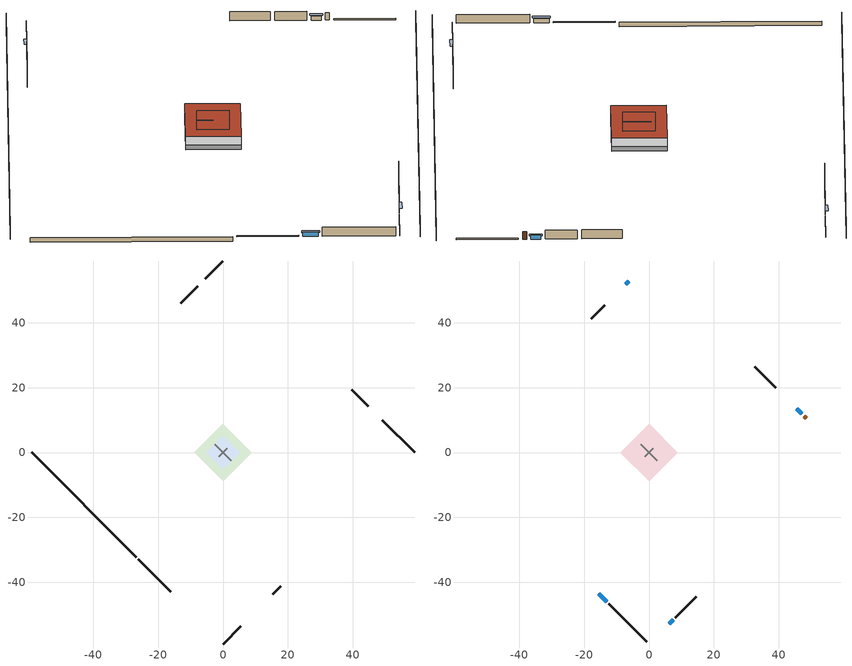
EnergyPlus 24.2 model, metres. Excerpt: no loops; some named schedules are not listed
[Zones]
crawlspace - vented
 floor foundation (Slab2 construction): -8.88,0 0,8.88 8.88,0 0,-8.88 z-0.91
 wall outside (RimJoist1 construction): -26.07,-32.99 -16.14,-42.92 z0.3:0.61
 wall outside (RimJoist2 construction): 0,59.06 -5.52,53.54 z0.3:0.61
 wall outside (RimJoist3 construction): 59.06,0 49.12,9.94 z0.3:0.61
 wall outside (RimJoist4 construction): 0,-59.06 5.52,-53.54 z0.3:0.61
 wall foundation (FoundationWall1 construction): -59.06,0 -26.73,-32.33 z-0.91:0.3
garage
 floor foundation (Slab1 construction): -5.17,0 0,5.17 5.17,0 0,-5.17 z0
 wall outside (Wall1 construction): -7.86,51.2 -13.03,46.02 z0.3:2.74
 wall outside (Wall2 construction): 44.87,14.19 39.7,19.36 z0.3:2.74
 wall outside (Wall9 construction): 15.29,-43.77 17.88,-41.18 z0.3:2.74
 wall to conditioned space (Wall5 construction Reversed): -2.59,2.59 2.59,-2.59 z0.3:2.74
 wall to conditioned space (Wall6 construction Reversed): -1.29,-1.29 1.29,1.29 z0.3:2.74
 roof outside (Roof1 construction): 0,5.17 -5.17,0 0,-5.17 5.17,0 z2.74
conditioned space
 floor to crawlspace - vented (Floor1 construction): -8.88,0 0,8.88 8.88,0 0,-8.88 z0.3
 wall outside (AdiabaticWallConstruction 1): 48.47,10.59 47.82,11.24 z0.3:2.34
 wall outside (AdiabaticWallConstruction): -15.48,-43.58 -13.04,-46.02 z0.3:1.46; -6.17,52.88 -7.21,51.85 z0.3:1.28; 47.16,11.9 45.53,13.53 z0.3:1.34; 6.17,-52.88 7.46,-51.6 z0.3:1.52
 wall outside (Wall3 construction): -12.38,-46.67 -0.66,-58.4 z0.3:2.74
 wall outside (Wall4 construction): -13.69,45.37 -17.85,41.21 z0.3:2.74
 wall outside (Wall7 construction): 39.04,20.02 32.56,26.5 z0.3:2.74
 wall outside (Wall8 construction): 8.12,-50.94 14.63,-44.43 z0.3:2.74
 window (WindowConstruction): -15.48,-43.58 -13.04,-46.02 z0.3:1.46
 window (WindowConstruction 1): -6.17,52.88 -7.2,51.85 z0.3:1.28
 window (WindowConstruction 2): 47.16,11.9 45.53,13.53 z0.3:1.34
 window (WindowConstruction 3): 6.17,-52.88 7.46,-51.6 z0.3:1.52
 door (Door): 48.47,10.59 47.82,11.24 z0.3:2.34
 roof outside (Roof2 construction): 0,8.88 -8.88,0 0,-8.88 8.88,0 z2.74
shading: 3.23,-62.29 62.29,-3.23 / -3.23,62.29 -62.29,3.23 z0:2.74; -12.83,-46.23 -15.7,-43.36 -16.13,-43.79 -13.26,-46.66 z1.77; -7.42,51.64 -5.96,53.1 -6.39,53.53 -7.85,52.07 z1.58; 45.31,13.75 47.38,11.68 47.81,12.11 45.74,14.18 z1.65; 7.68,-51.38 5.96,-53.1 6.39,-53.53 8.11,-51.81 z1.83
[Building]
Building 1: Terrain=Suburbs
[Site:Location]
Portland Intl Arpt_OR: Latitude {deg}=45.59; Longitude {deg}=-122.6; Time Zone {hr}=-8; Elevation {m}=33; Keep Site Location Information=Yes
[Site:GroundTemperature:Shallow]
10.2558, 8.96328, 8.85977, 9.47314, 11.9355, 14.3863, 16.5111, 17.8571, 17.9714, 16.8767, 14.8061, 12.4304
[Site:WaterMainsTemperature]
Calculation Method=Schedule; Temperature Schedule=mains temperature schedule
[Material] Roughness=Rough; Thermal Absorptance=0.9
Name | Thickness {m} | Conductivity {W/m-K} | Density {kg/m3} | Specific Heat {J/kg-K} | Solar Absorptance | Visible Absorptance
asphalt or fiberglass shingles | 0.00635 | 0.162714 | 1121.4 | 1465.45 | 0.85 | 0.85
composite shingle siding | 0.00635 | 0.162714 | 1121.4 | 1465.45 | 0.7 | 0.7
concrete 4.0 in. | 0.1016 | 1.803125 | 2242.8 | 837.4 | 0.7 | 0.7
concrete 8.0 in. | 0.2032 | 1.803125 | 2242.8 | 837.4 | 0.7 | 0.7
door material | 0.04445 | 0.0612267 | 512.64 | 1214.23 | 0.7 | 0.7
floor covering | 0.0127 | 0.0433444 | 54.468 | 1339.84 | 0.6 | 0.6
floor rigid ins; wall rigid ins; wall rigid ins 1; wall rigid ins 2 | 0.051816 | 0.029427 | 32.04 | 1214.23 | 0.7 | 0.7
floor stud and cavity | 0.1397 | 0.0972396 | 92.3553 | 1139.71 | 0.7 | 0.7
furniture material conditioned space 1; furniture material garage 1 | 0.1524 | 0.115458 | 640.8 | 1214.23 | 0.6 | 0.6
gypsum board | 0.0127 | 0.160291 | 801 | 837.4 | 0.6 | 0.6
osb sheathing 0.5 in. | 0.0127 | 0.115458 | 512.64 | 1214.23 | 0.6 | 0.6
osb sheathing 0.5 in. 1 | 0.0127 | 0.115458 | 512.64 | 1214.23 | 0.7 | 0.7
osb sheathing 0.75 in. | 0.01905 | 0.115458 | 512.64 | 1214.23 | 0.7 | 0.7
rim joist stud and cavity | 0.0508 | 0.144151 | 50.32683 | 1063.81 | 0.6 | 0.6
roof rigid ins | 0.00254769 | 0.029427 | 32.04 | 1214.23 | 0.7 | 0.7
roof rigid ins 1 | 0.103632 | 0.029427 | 32.04 | 1214.23 | 0.7 | 0.7
roof stud and cavity | 0.2032 | 0.161866 | 78.34581 | 1123.46 | 0.7 | 0.7
soil 0.5 in. | 0.0127 | 1.3848 | 1842.3 | 418.7 | 0.7 | 0.7
wall rigid ins 3 | 0.512978 | 0.029427 | 32.04 | 1214.23 | 0.7 | 0.7
wall stud and cavity | 0.1397 | 0.348479 | 139.0536 | 1170.24 | 0.6 | 0.6
wall stud and cavity 1 | 0.1397 | 0.207325 | 139.0536 | 1170.24 | 0.7 | 0.7
wall stud and cavity 2 | 0.1397 | 0.222524 | 139.0536 | 1170.24 | 0.7 | 0.7
wall stud and cavity 3 | 0.0889 | 0.380278 | 52.3479 | 1209.89 | 0.7 | 0.7
wall stud and cavity 4 | 0.0889 | 0.391764 | 83.0341 | 1211.67 | 0.7 | 0.7
wood siding; wood siding 1 | 0.0254 | 0.102417 | 544.68 | 1172.36 | 0.7 | 0.7
[WindowMaterial:SimpleGlazingSystem]
WindowMaterial: U-Factor {W/m2-K}=2.78222; Solar Heat Gain Coefficient=0.56
[Construction]
AdiabaticWallConstruction: wood siding, wall rigid ins 3, wall stud and cavity 3, gypsum board
AdiabaticWallConstruction 1: wood siding 1, wall rigid ins 3, wall stud and cavity 3, gypsum board
Door: door material
Floor1 construction: floor stud and cavity, floor rigid ins, osb sheathing 0.75 in., floor covering
FoundationWall1 construction: concrete 8.0 in.
furniture construction conditioned space 1: furniture material conditioned space 1
furniture construction garage 1: furniture material garage 1
PartitionWallConstruction: gypsum board, wall stud and cavity 4, gypsum board
RimJoist1 construction; RimJoist2 construction; RimJoist3 construction; RimJoist4 construction: composite shingle siding, rim joist stud and cavity
Roof1 construction: asphalt or fiberglass shingles, roof rigid ins, osb sheathing 0.5 in.
Roof2 construction: asphalt or fiberglass shingles, roof rigid ins 1, osb sheathing 0.75 in., roof stud and cavity, gypsum board
Slab1 construction: concrete 4.0 in.
Slab2 construction: soil 0.5 in.
Wall1 construction; Wall2 construction; Wall9 construction: composite shingle siding, osb sheathing 0.5 in. 1, wall stud and cavity
Wall3 construction; Wall4 construction: composite shingle siding, wall rigid ins, osb sheathing 0.5 in. 1, wall stud and cavity 1, gypsum board
Wall5 construction Reversed: gypsum board, wall stud and cavity 2, osb sheathing 0.5 in. 1, wall rigid ins 1
Wall6 construction Reversed: gypsum board, wall stud and cavity 2, osb sheathing 0.5 in. 1, wall rigid ins 2
Wall7 construction; Wall8 construction: composite shingle siding, wall rigid ins 1, osb sheathing 0.5 in. 1, wall stud and cavity 1, gypsum board
WindowConstruction; WindowConstruction 1; WindowConstruction 2; WindowConstruction 3: WindowMaterial
[Zone] Multiplier=1; Part of Total Floor Area=Yes
Name | Volume {m3}
conditioned space | 384.656
crawlspace - vented | 192.328
garage | 130.484
[Space]
Name | Zone | Volume {m3}
conditioned space 1 | conditioned space | 384.656
crawlspace - vented 1 | crawlspace - vented | 192.328
garage 1 | garage | 130.484
[SurfaceProperty:IncidentSolarMultiplier] Incident Solar Multiplier=1; Incident Solar Multiplier Schedule=trans schedule winter=0.85 summer=0.7
Window1; Window2; Window3; Window4
[InternalMass]
Name | Construction | Zone or ZoneList | Space or SpaceList | Surface Area {m2}
furniture mass conditioned space 1 | furniture construction conditioned space 1 | conditioned space | conditioned space 1 | 63.09974
partition wall mass | PartitionWallConstruction | conditioned space | conditioned space 1 | 157.749
furniture mass garage 1 | furniture construction garage 1 | garage | garage 1 | 5.35122
[Lights] Design Level Calculation Method=LightingLevel; Return Air Fraction=0; Fraction Radiant=0.6; Fraction Visible=0.2; Fraction Replaceable=1
Name | Zone or ZoneList or Space or SpaceList | Schedule | Lighting Level {W}
interior lighting | conditioned space 1 | lighting_interior | 282.2
garage lighting | garage 1 | lighting_garage | 9.89333
[People]
occupants: Zone or ZoneList or Space or SpaceList=conditioned space 1; Number of People Schedule=occupants; Number of People Calculation Method=People; Number of People=2; Fraction Radiant=0.314171; Sensible Heat Fraction=0.56303; Activity Level Schedule=occupants activity schedule; Carbon Dioxide Generation Rate {m3/s-W}=0; Enable ASHRAE 55 Comfort Warnings=No; Mean Radiant Temperature Calculation Type=EnclosureAveraged
[ElectricEquipment] Design Level Calculation Method=EquipmentLevel
Name | Zone or ZoneList or Space or SpaceList | Schedule | Design Level {W} | Fraction Latent | Fraction Radiant | Fraction Lost
ceiling fan | conditioned space 1 | ceiling_fan | 17.8435 | 0 | 0.558 | 0
clothes dryer | conditioned space 1 | clothes_dryer | 4386.53 | 0.015 | 0.081 | 0.85
clothes washer | conditioned space 1 | clothes_washer | 428.537 | 0.03 | 0.162 | 0.7
cooking range | conditioned space 1 | cooking_range | 1485.94 | 0.08 | 0.432 | 0.2
dishwasher | conditioned space 1 | dishwasher | 805.234 | 0.3 | 0.18 | 0.4
fridge | conditioned space 1 | fridge schedule | 54.7945 | 0 | 0.6 | 0
mech vent bath fan 0 | conditioned space 1 | mech vent bath fan 0 schedule | 30 | 0 | 0 | 1
mech vent house fan | conditioned space 1 | mech vent house fan schedule | 0 | 0 | 0 | 1
mech vent house fan cfis | conditioned space 1 | mech vent house fan cfis schedule | 0 | 0 | 0 | 0
mech vent range fan 0 | conditioned space 1 | mech vent range fan 0 schedule | 30 | 0 | 0 | 1
misc plug loads | conditioned space 1 | plug_loads_other | 325.744 | 0.021 | 0.558 | 0.049
misc tv | conditioned space 1 | plug_loads_tv | 536.934 | 0 | 0.6 | 0
whole house fan | conditioned space 1 | Always On Discrete | 0 | 0 | 0 | 1
freezer | garage 1 | freezer schedule | 194.914 | 0 | 0.6 | 0
fridge 1 | garage 1 | fridge schedule 1 | 239.242 | 0 | 0.6 | 0
[OtherEquipment] Design Level Calculation Method=EquipmentLevel
Name | Fuel Type | Zone or ZoneList or Space or SpaceList | Schedule | Design Level {W} | Fraction Latent | Fraction Radiant | Fraction Lost
clothes dryer 1 | Electricity | conditioned space 1 | clothes_dryer | 0 | 0.015 | 0.081 | 0.85
cooking range 1 | Electricity | conditioned space 1 | cooking_range | 0 | 0.08 | 0.432 | 0.2
general water use latent | None | conditioned space 1 | general water use schedule | 44.1266 | 1 | 0 | 0
general water use sensible | None | conditioned space 1 | general water use schedule | -43.4886 | 0 | 0.6 | 0
mech vent house fan latent load | None | conditioned space 1 | Always On Discrete | 0 | 1 | 0 | 0
mech vent house fan sensible load | None | conditioned space 1 | Always On Discrete | 0 | 0 | 0 | 0
misc fireplace | NaturalGas | conditioned space 1 | misc fireplace schedule | 370.654 | 0.1 | 0.3 | 0.4
water heater energy adjustment1 | Electricity | garage 1 | Always On Discrete | 0.01 | 0 | 0 | 1
water heater lat | None | garage 1 | Always On Discrete | 0 | 1 | 0 | 0
water heater sens | None | garage 1 | Always On Discrete | 0 | 0 | 0 | 0
[ZoneInfiltration:DesignFlowRate] Schedule=Always On Discrete
Name | Zone or ZoneList or Space or SpaceList | Design Flow Rate Calculation Method | Design Flow Rate {m3/s} | Air Changes per Hour {1/hr} | Constant Term Coefficient | Temperature Term Coefficient | Velocity Term Coefficient | Velocity Squared Term Coefficient
infil flow; natural vent flow; whole house fan flow | conditioned space 1 | Flow/Zone | 0
infil crawlspace - vented 1 | crawlspace - vented 1 | AirChanges/Hour |  | 2.6013 | 1 | 0 | 0 | 0
[SurfaceProperty:ExposedFoundationPerimeter] Exposed Perimeter Calculation Method=TotalExposedPerimeter
Name | Total Exposed Perimeter {m}
Slab2 | 45.72
Slab1 | 18.288
[ZoneInfiltration:EffectiveLeakageArea]
infil garage 1: Zone or Space=garage 1; Schedule=Always On Discrete; Effective Air Leakage Area {cm2}=407.755; Stack Coefficient=0.000129147; Wind Coefficient=4.64657e-05
[WaterUse:Equipment]
dishwasher: Peak Flow Rate {m3/s}=7.5668e-06; Flow Rate Fraction Schedule=hot_water_dishwasher
[Foundation:Kiva] Wall Depth Below Slab {m}=0.2032
Name | Initial Indoor Air Temperature {C} | Wall Height Above Grade {m}
Foundation Kiva 1 | 13.4258 | 0.1016
Foundation Kiva 2 | 8.41658 | 0.3048
[Foundation:Kiva:Settings]
Soil Conductivity {W/m-K}=1.3848; Soil Density {kg/m3}=1842.3; Soil Specific Heat {J/kg-K}=418.7; Ground Solar Absorptivity=0.9; Ground Thermal Absorptivity=0.9; Ground Surface Roughness {m}=0.03; Far-Field Width {m}=40; Deep-Ground Boundary Condition=ZeroFlux; Deep-Ground Depth {m}=40; Minimum Cell Dimension {m}=0.2; Maximum Cell Growth Coefficient=3; Simulation Timestep=Timestep
[Exterior:Lights]
exterior lighting: Schedule=exterior lighting schedule; Design Level {W}=7.09205
[Generator:PVWatts]
PVSystem1 generator: DC System Capacity {W}=7000; Module Type=Standard; Array Type=FixedRoofMounted; System Losses=0.14; Array Geometry Type=TiltAzimuth; Tilt Angle {deg}=0; Azimuth Angle {deg}=270; Ground Coverage Ratio=0.4
[ElectricLoadCenter:Inverter:PVWatts]
PVSystem inverter: DC to AC Size Ratio=1.1; Inverter Efficiency=0.96
[ElectricLoadCenter:Distribution]
PVSystem elec load center dist: Generator List=PVSystem elec load center dist Generators; Generator Operation Scheme Type=Baseload; Electrical Buss Type=DirectCurrentWithInverter; Inverter=PVSystem inverter
[ElectricLoadCenter:Generators]
PVSystem elec load center dist Generators: Generator Name 1=PVSystem1 generator; Generator Object Type 1=Generator:PVWatts; Generator Rated Electric Power Output 1 {W}=7000
[EnergyManagementSystem:GlobalVariable]
infil_program_Qfan
infil_program_Qinf
natural_vent_program_Qnv
natural_vent_program_Qwhf
[EnergyManagementSystem:Sensor]
Name | Output:Variable or Output:Meter Index Key | Output:Variable or Output:Meter
airflow_gain | infil flow | Infiltration Sensible Heat Gain Energy
airflow_gain_1 | natural vent flow | Infiltration Sensible Heat Gain Energy
airflow_gain_2 | whole house fan flow | Infiltration Sensible Heat Gain Energy
airflow_loss | infil flow | Infiltration Sensible Heat Loss Energy
airflow_loss_1 | natural vent flow | Infiltration Sensible Heat Loss Energy
airflow_loss_2 | whole house fan flow | Infiltration Sensible Heat Loss Energy
clg_load_cond |  | Cooling:EnergyTransfer:Zone:CONDITIONED SPACE
clg_sp_s; clg_sp_s_1 | cooling setpoint | Schedule Value
clothes_dryer_exhaust_0_sch_s | clothes_dryer | Schedule Value
cool_season | cooling season schedule | Schedule Value
fridge_tin_s_1; water_heater_amb_temp | garage | Zone Mean Air Temperature
htg_load_cond |  | Heating:EnergyTransfer:Zone:CONDITIONED SPACE
htg_sp_s; htg_sp_s_1 | heating setpoint | Schedule Value
ig_ee_conv | ceiling fan | Electric Equipment Convective Heating Energy
ig_ee_conv_1 | clothes dryer | Electric Equipment Convective Heating Energy
ig_ee_conv_3 | cooking range | Electric Equipment Convective Heating Energy
ig_ee_conv_4 | dishwasher | Electric Equipment Convective Heating Energy
ig_ee_conv_5 | fridge | Electric Equipment Convective Heating Energy
ig_ee_conv_6 | misc plug loads | Electric Equipment Convective Heating Energy
ig_ee_conv_7 | misc tv | Electric Equipment Convective Heating Energy
ig_ee_conv_8 | whole house fan | Electric Equipment Convective Heating Energy
ig_ee_rad | ceiling fan | Electric Equipment Radiant Heating Energy
ig_ee_rad_1 | clothes dryer | Electric Equipment Radiant Heating Energy
ig_ee_rad_3 | cooking range | Electric Equipment Radiant Heating Energy
ig_ee_rad_4 | dishwasher | Electric Equipment Radiant Heating Energy
ig_ee_rad_5 | fridge | Electric Equipment Radiant Heating Energy
ig_ee_rad_6 | misc plug loads | Electric Equipment Radiant Heating Energy
ig_ee_rad_7 | misc tv | Electric Equipment Radiant Heating Energy
ig_ee_rad_8 | whole house fan | Electric Equipment Radiant Heating Energy
ig_lgt_conv | interior lighting | Lights Convective Heating Energy
ig_lgt_rad | interior lighting | Lights Radiant Heating Energy
ig_lgt_vis | interior lighting | Lights Visible Radiation Heating Energy
ig_oe_conv | clothes dryer 1 | Other Equipment Convective Heating Energy
ig_oe_conv_1 | cooking range 1 | Other Equipment Convective Heating Energy
ig_oe_conv_2 | general water use latent | Other Equipment Convective Heating Energy
ig_oe_conv_3 | general water use sensible | Other Equipment Convective Heating Energy
ig_oe_conv_4 | misc fireplace | Other Equipment Convective Heating Energy
ig_oe_rad | clothes dryer 1 | Other Equipment Radiant Heating Energy
ig_oe_rad_1 | cooking range 1 | Other Equipment Radiant Heating Energy
ig_oe_rad_2 | general water use latent | Other Equipment Radiant Heating Energy
ig_oe_rad_3 | general water use sensible | Other Equipment Radiant Heating Energy
ig_oe_rad_4 | misc fireplace | Other Equipment Radiant Heating Energy
ig_ppl_conv | occupants | People Convective Heating Energy
ig_ppl_rad | occupants | People Radiant Heating Energy
im_conv | furniture mass conditioned space 1 | Surface Inside Face Convection Heat Gain Energy
im_conv_1 | partition wall mass | Surface Inside Face Convection Heat Gain Energy
im_ig | furniture mass conditioned space 1 | Surface Inside Face Internal Gains Radiation Heat Gain Energy
im_ig_1 | partition wall mass | Surface Inside Face Internal Gains Radiation Heat Gain Energy
im_lgt | furniture mass conditioned space 1 | Surface Inside Face Lights Radiation Heat Gain Energy
im_lgt_1 | partition wall mass | Surface Inside Face Lights Radiation Heat Gain Energy
im_sol | furniture mass conditioned space 1 | Surface Inside Face Solar Radiation Heat Gain Energy
im_sol_1 | partition wall mass | Surface Inside Face Solar Radiation Heat Gain Energy
im_surf | furniture mass conditioned space 1 | Surface Inside Face Net Surface Thermal Radiation Heat Gain Energy
im_surf_1 | partition wall mass | Surface Inside Face Net Surface Thermal Radiation Heat Gain Energy
mech_vent_bath_fan_0_sch_s | mech vent bath fan 0 schedule | Schedule Value
mech_vent_range_fan_0_sch_s | mech vent range fan 0 schedule | Schedule Value
mv_conv | mech vent bath fan 0 | Electric Equipment Convective Heating Energy
mv_conv_1 | mech vent house fan | Electric Equipment Convective Heating Energy
mv_conv_2 | mech vent house fan cfis | Electric Equipment Convective Heating Energy
mv_conv_3 | mech vent range fan 0 | Electric Equipment Convective Heating Energy
mv_conv_4 | mech vent house fan latent load | Other Equipment Convective Heating Energy
mv_conv_5 | mech vent house fan sensible load | Other Equipment Convective Heating Energy
mv_rad | mech vent bath fan 0 | Electric Equipment Radiant Heating Energy
mv_rad_1 | mech vent house fan | Electric Equipment Radiant Heating Energy
mv_rad_2 | mech vent house fan cfis | Electric Equipment Radiant Heating Energy
mv_rad_3 | mech vent range fan 0 | Electric Equipment Radiant Heating Energy
mv_rad_4 | mech vent house fan latent load | Other Equipment Radiant Heating Energy
mv_rad_5 | mech vent house fan sensible load | Other Equipment Radiant Heating Energy
natural_vent_s | natural vent schedule | Schedule Value
out_pb_s |  | Site Outdoor Air Barometric Pressure
out_wt_s |  | Site Outdoor Air Humidity Ratio
site_vw_s |  | Site Wind Speed
ss_back_out | Window1 | Surface Window Shortwave from Zone Back Out Window Heat Transfer Rate
ss_back_out_1 | Window2 | Surface Window Shortwave from Zone Back Out Window Heat Transfer Rate
ss_back_out_2 | Window3 | Surface Window Shortwave from Zone Back Out Window Heat Transfer Rate
ss_back_out_3 | Window4 | Surface Window Shortwave from Zone Back Out Window Heat Transfer Rate
ss_conv | Door1 | Surface Inside Face Convection Heat Gain Energy
ss_conv_1 | Window1 | Surface Inside Face Convection Heat Gain Energy
ss_conv_2 | Window2 | Surface Inside Face Convection Heat Gain Energy
ss_conv_3 | Window3 | Surface Inside Face Convection Heat Gain Energy
ss_conv_4 | Window4 | Surface Inside Face Convection Heat Gain Energy
ss_ig | Door1 | Surface Inside Face Internal Gains Radiation Heat Gain Energy
ss_ig_1 | Window1 | Surface Inside Face Internal Gains Radiation Heat Gain Energy
ss_ig_2 | Window2 | Surface Inside Face Internal Gains Radiation Heat Gain Energy
ss_ig_3 | Window3 | Surface Inside Face Internal Gains Radiation Heat Gain Energy
ss_ig_4 | Window4 | Surface Inside Face Internal Gains Radiation Heat Gain Energy
ss_lgt | Door1 | Surface Inside Face Lights Radiation Heat Gain Energy
ss_sol | Door1 | Surface Inside Face Solar Radiation Heat Gain Energy
ss_surf | Door1 | Surface Inside Face Net Surface Thermal Radiation Heat Gain Energy
ss_surf_1 | Window1 | Surface Inside Face Net Surface Thermal Radiation Heat Gain Energy
ss_surf_2 | Window2 | Surface Inside Face Net Surface Thermal Radiation Heat Gain Energy
ss_surf_3 | Window3 | Surface Inside Face Net Surface Thermal Radiation Heat Gain Energy
ss_surf_4 | Window4 | Surface Inside Face Net Surface Thermal Radiation Heat Gain Energy
ss_trans_in | Window1 | Surface Window Transmitted Solar Radiation Rate
ss_trans_in_1 | Window2 | Surface Window Transmitted Solar Radiation Rate
ss_trans_in_2 | Window3 | Surface Window Transmitted Solar Radiation Rate
ss_trans_in_3 | Window4 | Surface Window Transmitted Solar Radiation Rate
ss_trans_out | Window1 | Surface Inside Face Initial Transmitted Diffuse Transmitted Out Window Solar Radiation Rate
ss_trans_out_1 | Window2 | Surface Inside Face Initial Transmitted Diffuse Transmitted Out Window Solar Radiation Rate
ss_trans_out_2 | Window3 | Surface Inside Face Initial Transmitted Diffuse Transmitted Out Window Solar Radiation Rate
ss_trans_out_3 | Window4 | Surface Inside Face Initial Transmitted Diffuse Transmitted Out Window Solar Radiation Rate
s_conv | Floor1 | Surface Inside Face Convection Heat Gain Energy
s_conv_1 | Roof2 | Surface Inside Face Convection Heat Gain Energy
s_conv_2 | Wall3 | Surface Inside Face Convection Heat Gain Energy
s_conv_3 | Wall4 | Surface Inside Face Convection Heat Gain Energy
s_conv_4 | Wall5 | Surface Inside Face Convection Heat Gain Energy
s_conv_5 | Wall6 | Surface Inside Face Convection Heat Gain Energy
s_conv_6 | Wall7 | Surface Inside Face Convection Heat Gain Energy
s_conv_7 | Wall8 | Surface Inside Face Convection Heat Gain Energy
s_ig | Floor1 | Surface Inside Face Internal Gains Radiation Heat Gain Energy
s_ig_1 | Roof2 | Surface Inside Face Internal Gains Radiation Heat Gain Energy
s_ig_2 | Wall3 | Surface Inside Face Internal Gains Radiation Heat Gain Energy
s_ig_3 | Wall4 | Surface Inside Face Internal Gains Radiation Heat Gain Energy
s_ig_4 | Wall5 | Surface Inside Face Internal Gains Radiation Heat Gain Energy
s_ig_5 | Wall6 | Surface Inside Face Internal Gains Radiation Heat Gain Energy
s_ig_6 | Wall7 | Surface Inside Face Internal Gains Radiation Heat Gain Energy
s_ig_7 | Wall8 | Surface Inside Face Internal Gains Radiation Heat Gain Energy
s_lgt | Floor1 | Surface Inside Face Lights Radiation Heat Gain Energy
s_lgt_1 | Roof2 | Surface Inside Face Lights Radiation Heat Gain Energy
s_lgt_2 | Wall3 | Surface Inside Face Lights Radiation Heat Gain Energy
s_lgt_3 | Wall4 | Surface Inside Face Lights Radiation Heat Gain Energy
s_lgt_4 | Wall5 | Surface Inside Face Lights Radiation Heat Gain Energy
s_lgt_5 | Wall6 | Surface Inside Face Lights Radiation Heat Gain Energy
s_lgt_6 | Wall7 | Surface Inside Face Lights Radiation Heat Gain Energy
s_lgt_7 | Wall8 | Surface Inside Face Lights Radiation Heat Gain Energy
s_sol | Floor1 | Surface Inside Face Solar Radiation Heat Gain Energy
s_sol_1 | Roof2 | Surface Inside Face Solar Radiation Heat Gain Energy
s_sol_2 | Wall3 | Surface Inside Face Solar Radiation Heat Gain Energy
s_sol_3 | Wall4 | Surface Inside Face Solar Radiation Heat Gain Energy
s_sol_4 | Wall5 | Surface Inside Face Solar Radiation Heat Gain Energy
s_sol_5 | Wall6 | Surface Inside Face Solar Radiation Heat Gain Energy
s_sol_6 | Wall7 | Surface Inside Face Solar Radiation Heat Gain Energy
s_sol_7 | Wall8 | Surface Inside Face Solar Radiation Heat Gain Energy
s_surf | Floor1 | Surface Inside Face Net Surface Thermal Radiation Heat Gain Energy
s_surf_1 | Roof2 | Surface Inside Face Net Surface Thermal Radiation Heat Gain Energy
s_surf_2 | Wall3 | Surface Inside Face Net Surface Thermal Radiation Heat Gain Energy
s_surf_3 | Wall4 | Surface Inside Face Net Surface Thermal Radiation Heat Gain Energy
s_surf_4 | Wall5 | Surface Inside Face Net Surface Thermal Radiation Heat Gain Energy
s_surf_5 | Wall6 | Surface Inside Face Net Surface Thermal Radiation Heat Gain Energy
s_surf_6 | Wall7 | Surface Inside Face Net Surface Thermal Radiation Heat Gain Energy
s_surf_7 | Wall8 | Surface Inside Face Net Surface Thermal Radiation Heat Gain Energy
water_heater_amb_rh | garage | Zone Air Relative Humidity
water_heater_T_set | water heater setpoint | Schedule Value
[EnergyManagementSystem:Actuator]
Name | Actuated Component Unique | Actuated Component Type | Actuated Component Control Type
fridge_schedule_1_act | fridge schedule 1 | Schedule:Constant | Schedule Value
fridge_schedule_act | fridge schedule | Schedule:Constant | Schedule Value
infil_flow_act | infil flow | Zone Infiltration | Air Exchange Flow Rate
mech_vent_house_fan_cfis_act | mech vent house fan cfis | ElectricEquipment | Electricity Rate
mech_vent_house_fan_latent_load_act | mech vent house fan latent load | OtherEquipment | Power Level
mech_vent_house_fan_sensible_load_act | mech vent house fan sensible load | OtherEquipment | Power Level
natural_vent_flow_act | natural vent flow | Zone Infiltration | Air Exchange Flow Rate
water_heater_HPWHSchedOverride | water heater setpoint | Schedule:Constant | Schedule Value
water_heater_hpwh_ec_adj_act | water heater energy adjustment1 | OtherEquipment | Power Level
